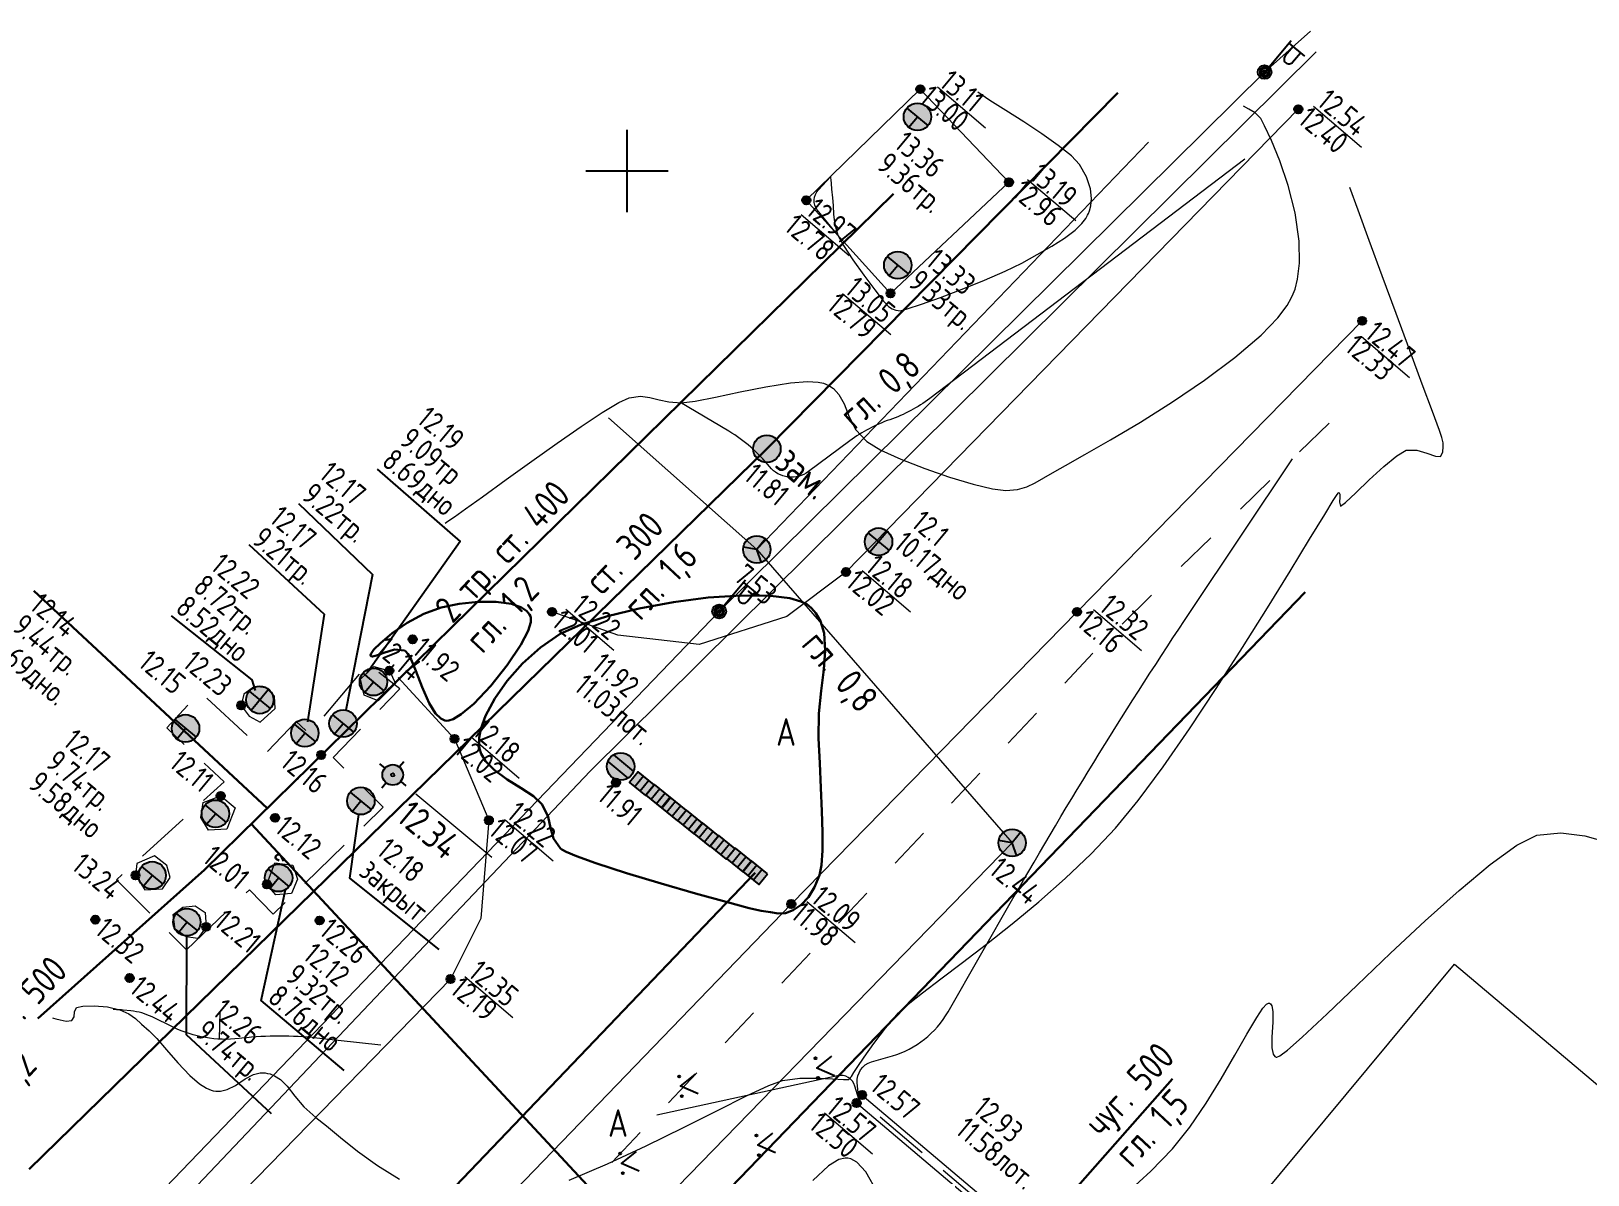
# Model space of a CAD drawing. Header units: metres. Extents: x -149473 to 83396, y -14167 to 104709.
# Drawn here: x -4741.9 to -4713.57, y 42800.46 to 42821.27 of the extents above; entities that cross this region are included whole.
import ezdxf

# ---------------------------------------------------------------- set-up
doc = ezdxf.new("R2010")
doc.units = ezdxf.units.M
doc.linetypes.add('g5_01_5x1_5', pattern=[1.5, 0.75, -0.75])
doc.linetypes.add('g5_02x1', pattern=[1.5, 1, -0.5])
for name, color, linetype, transparency in [('01_Геодезические пункты', 7, 'Continuous', 0.6), ('02_Сетка', 7, 'Continuous', 0.6), ('03_Здания и строения', 7, 'Continuous', 0.6), ('06_Инженерно-технические сооружения', 7, 'Continuous', 0.6), ('07_Объекты электропередачи', 7, 'Continuous', 0.6), ('10_Границы покрытий и угодий', 7, 'Continuous', 0.6), ('11_Гидрография', 7, 'Continuous', 0.6), ('13_Растительность', 7, 'Continuous', 0.6), ('19_Горизонтали', 7, 'Continuous', 0.6), ('30_Канализация', 7, 'Continuous', 0.6), ('31_Водопровод', 7, 'Continuous', 0.6), ('32_Теплосеть', 7, 'Continuous', 0.6), ('35_Телефон', 7, 'Continuous', 0.6), ('37_Кабель низкого напряжения', 7, 'Continuous', 0.6), ('38_Кабели высокого напряжения', 7, 'Continuous', 0.6), ('44_Крышки колодцев', 7, 'Continuous', 0.6), ('61_Отметки высоты поверхности', 7, 'Continuous', 0.6)]:
    doc.layers.add(name, color=color, linetype=linetype, transparency=transparency)
doc.layers.add('Viewport2ForCustomObjects_0', color=7, linetype='Continuous')
doc.layers.add('Сети_Горизонтали.Вспомогательные', color=1, linetype='Continuous', lineweight=9)
doc.layers.add('Сети_Горизонтали.Основные', color=1, linetype='Continuous', lineweight=30)
doc.styles.add('LIKE11', font='GOST_0.TTF')
doc.styles.add('LIKE17', font='GOST_0.TTF')
doc.styles.add('LIKE32', font='GOST_0.TTF')
doc.styles.add('LIKE36', font='GOST_0.TTF')
doc.styles.add('Line_GUGK', font='GOST_0.TTF')
doc.linetypes.add('g5_119_1', pattern='A,4,-1,[31,GUGK_2005.shx,S=0.1,R=0,X=0,Y=0],0.35,[31,GUGK_2005.shx,S=0.08,R=0,X=0,Y=0],3.3,[31,GUGK_2005.shx,S=0.08,R=180,X=0,Y=0],0.35,[31,GUGK_2005.shx,S=0.1,R=180,X=0,Y=0],-1', length=10)
doc.linetypes.add('g5_119_3', pattern='A,4,-1,[31,GUGK_2005.shx,S=0.1,R=0,X=0,Y=0],4,[31,GUGK_2005.shx,S=0.1,R=180,X=0,Y=0],-1', length=10)
doc.linetypes.add('g5_122_k', pattern='A,1,-1,1.5,-0.4,["К",Line_GUGK,S=1,R=0,X=0,Y=-0.5],-1.5,1.5,-1,4,-1,4,-1,3', length=20.9)
doc.linetypes.add('g5_122_kl', pattern='A,1,-1,1.5,-0.4,["Кл",Line_GUGK,S=1,R=0,X=0,Y=-0.5],-2.4,1.5,-1,4,-1,4,-1,3', length=21.8)
doc.linetypes.add('g5_122_t', pattern='A,1,-1,1.5,-0.4,["Т",Line_GUGK,S=1,R=0,X=0,Y=-0.5],-1.5,1.5,-1,4,-1,4,-1,3', length=20.9)
doc.linetypes.add('g5_122_v', pattern='A,1,-1,1.5,-0.4,["В",Line_GUGK,S=1,R=0,X=0,Y=-0.5],-1.5,1.5,-1,4,-1,4,-1,3', length=20.9)
doc.linetypes.add('g5_133_t', pattern='A,2,[27,GUGK_2005.shx,S=0.4,R=0,X=0,Y=0],2,-1,2,[27,GUGK_2005.shx,S=0.4,R=0,X=0,Y=0],2,-1,2,[27,GUGK_2005.shx,S=0.4,R=0,X=0,Y=0],2,-0.1,["V",Line_GUGK,S=1,R=0,X=0,Y=-0.5],-1', length=15.1)

# ---------------------------------------------------------------- blocks, each defined once
blk = doc.blocks.new('g5_416')
at = {"color": 0}
blk.add_lwpolyline([(0.362, 0.6), (0, 0), (-0.362, 0.6)], dxfattribs=at)
for centre in [(-0.362, 0), (0.362, 0)]:
    blk.add_circle(centre, 0.0375, dxfattribs=at)
blk = doc.blocks.new('g5_005_1')
h = blk.add_hatch(color=255)
edge = h.paths.add_edge_path()
edge.add_arc((0, 0), 0.338, 0, 360)
edge = h.paths.add_edge_path(flags=16)
edge.add_arc((0, 0), 0.1, 0, 360)
at = {"color": 0}
for p, q in [((0, 0.625), (0, 0.375)), ((-0.625, 0), (-0.375, 0)), ((0.375, 0), (0.625, 0)), ((0, -0.375), (0, -0.625))]:
    blk.add_line(p, q, dxfattribs=at)
for radius in [0.375, 0.0625]:
    blk.add_circle((0, 0), radius, dxfattribs=at)
blk = doc.blocks.new('g5_330')
blk.add_hatch(color=0).paths.add_polyline_path([(0.15, 0, 1), (-0.15, 0, 1)])
at = {"color": 0}
blk.add_circle((0, 0), 0.15, dxfattribs=at)
blk = doc.blocks.new('g5_110_1c')
h = blk.add_hatch(color=255)
edge = h.paths.add_edge_path()
edge.add_arc((0, 0), 0.212, 0, 360)
edge = h.paths.add_edge_path(flags=16)
edge.add_arc((0, 0), 0.0975, 0, 360)
h = blk.add_hatch(color=0)
edge = h.paths.add_edge_path()
edge.add_arc((0, 0), 0.06, 0, 360)
at = {"color": 0}
for p, q in [((0, 0.25), (0, 1.5)), ((0, 1.375), (0.75, 1.375))]:
    blk.add_line(p, q, dxfattribs=at)
blk.add_lwpolyline([(0.2, 1.375), (0.2, 0.932, 1.040016), (0.55, 0.932), (0.55, 1.375)], format="xyb", dxfattribs=at)
for radius in [0.25, 0.06]:
    blk.add_circle((0, 0), radius, dxfattribs=at)
blk = doc.blocks.new('g5_118')
h = blk.add_hatch(color=255)
edge = h.paths.add_edge_path()
edge.add_arc((0, 0), 0.463, 0, 360)
at = {"color": 0}
blk.add_circle((0, 0), 0.5, dxfattribs=at)
blk = doc.blocks.new('g5_117sv')
h = blk.add_hatch(color=255)
h.paths.add_polyline_path([(-0.038, 0.461, 0.390634), (-0.463, 0, 0.11106), (-0.418, -0.198), (-0.038, 0.022)])
h.paths.add_polyline_path([(0.037, 0.022), (0.418, -0.198, 0.11106), (0.463, 0, 0.390634), (0.037, 0.461)])
h.paths.add_polyline_path([(-0.38, -0.263, 0.524447), (0.38, -0.263), (0, -0.043)])
at = {"color": 0}
for points in [[(0, 0.5), (0, 0)], [(0, 0), (-0.433, -0.25)], [(0.433, -0.25), (0, 0)]]:
    blk.add_lwpolyline(points, dxfattribs=at)
blk.add_circle((0, 0), 0.5, dxfattribs=at)
blk = doc.blocks.new('g5_117kl')
h = blk.add_hatch(color=255)
h.paths.add_polyline_path([(0.418, 0.198, 0.633652), (-0.418, 0.198)])
h.paths.add_polyline_path([(-0.446, 0.122, 0.067116), (-0.463, 0, 0.067116), (-0.446, -0.122), (0.446, -0.122, 0.067116), (0.463, 0, 0.067116), (0.446, 0.122)])
h.paths.add_polyline_path([(-0.418, -0.198, 0.633652), (0.418, -0.198)])
at = {"color": 0}
for p, q in [((-0.474, 0.16), (0.474, 0.16)), ((-0.474, -0.16), (0.474, -0.16))]:
    blk.add_line(p, q, dxfattribs=at)
blk.add_circle((0, 0), 0.5, dxfattribs=at)
blk = doc.blocks.new('g5_128a')
h = blk.add_hatch(color=255)
h.paths.add_polyline_path([(-0.1625, 0.2125), (-0.3375, 0.2125), (-0.3375, -0.2125), (-0.1625, -0.2125)])
h.paths.add_polyline_path([(0.0875, 0.2125), (-0.0875, 0.2125), (-0.0875, -0.2125), (0.0875, -0.2125)])
h.paths.add_polyline_path([(0.3375, 0.2125), (0.1625, 0.2125), (0.1625, -0.2125), (0.3375, -0.2125)])
at = {"color": 0}
blk.add_lwpolyline([(-0.375, -0.25), (0.375, -0.25), (0.375, 0.25), (-0.375, 0.25)], close=True, dxfattribs=at)
for points in [[(-0.125, -0.25), (-0.125, 0.25)], [(0.125, -0.25), (0.125, 0.25)]]:
    blk.add_lwpolyline(points, dxfattribs=at)
blk = doc.blocks.new('g5_117t')
h = blk.add_hatch(color=255)
h.paths.add_polyline_path([(-0.038, -0.038), (-0.461, -0.038, 0.367426), (-0.038, -0.461)])
h.paths.add_polyline_path([(0.037, -0.461, 0.367426), (0.461, -0.038), (0.037, -0.038)])
h.paths.add_polyline_path([(0.461, 0.037, 0.921954), (-0.461, 0.037)])
at = {"color": 0}
for points in [[(-0.5, 0), (0.5, 0)], [(0, -0.5), (0, 0)]]:
    blk.add_lwpolyline(points, dxfattribs=at)
blk.add_circle((0, 0), 0.5, dxfattribs=at)
blk = doc.blocks.new('g5_117kb')
h = blk.add_hatch(color=255)
h.paths.add_polyline_path([(0.037, 0.037), (0.461, 0.037, 0.367426), (0.037, 0.461)])
h.paths.add_polyline_path([(-0.038, 0.461, 0.367426), (-0.461, 0.037), (-0.038, 0.037)])
h.paths.add_polyline_path([(-0.038, -0.038), (-0.461, -0.038, 0.367426), (-0.038, -0.461)])
h.paths.add_polyline_path([(0.037, -0.461, 0.367426), (0.461, -0.038), (0.037, -0.038)])
at = {"color": 0}
for points in [[(-0.5, 0), (0.5, 0)], [(0, 0.5), (0, -0.5)]]:
    blk.add_lwpolyline(points, dxfattribs=at)
blk.add_circle((0, 0), 0.5, dxfattribs=at)
blk = doc.blocks.new('g_scratch')
at = {"color": 0, "linetype": 'ByBlock', "lineweight": 15}
blk.add_line((0, 0), (1, 0), dxfattribs=at)
blk = doc.blocks.new('g5_012')
at = {"color": 92}
for points in [[(0, -1.5), (0, 1.5)], [(-1.5, 0), (1.5, 0)]]:
    blk.add_lwpolyline(points, dxfattribs=at)
blk = doc.blocks.new('CustomObjectsInViewport2_0')
at = {"layer": 'Сети_Горизонтали.Вспомогательные', "color": 42, "flags": 128}
for points, elevation in [([(2649.431, 2006.053), (2649.434, 2006.018), (2649.442, 2005.94), (2649.454, 2005.806), (2649.475, 2005.596), (2649.511, 2005.282), (2649.528, 2005.003), (2649.542, 2004.68), (2649.589, 2004.318), (2649.706, 2003.921), (2649.907, 2003.546), (2650.244, 2003.032), (2650.646, 2002.466), (2651.043, 2001.936), (2651.364, 2001.53), (2651.54, 2001.335), (2651.682, 2001.241), (2651.817, 2001.192), (2651.984, 2001.179), (2652.228, 2001.242), (2652.74, 2001.411), (2653.434, 2001.659), (2654.23, 2001.959), (2655.043, 2002.285), (2655.791, 2002.612), (2656.392, 2002.911), (2656.958, 2003.225), (2657.483, 2003.525), (2657.948, 2003.818), (2658.337, 2004.11), (2658.582, 2004.347), (2658.722, 2004.53), (2658.791, 2004.654), (2658.819, 2004.717), (2658.853, 2004.812), (2658.903, 2004.996), (2658.933, 2005.264), (2658.898, 2005.611), (2658.745, 2006.045), (2658.489, 2006.5), (2658.201, 2006.813), (2657.724, 2007.194), (2657.124, 2007.615), (2656.465, 2008.047), (2655.813, 2008.463), (2655.234, 2008.833), (2654.791, 2009.129)], 13), ([(2635.41, 1993.447), (2635.513, 1993.518), (2635.745, 1993.679), (2636.147, 1993.964), (2636.767, 1994.408), (2637.637, 1995.036), (2638.562, 1995.701), (2639.489, 1996.358), (2640.361, 1996.963), (2641.125, 1997.469), (2641.726, 1997.833), (2642.109, 1998.008), (2642.52, 1998.063), (2642.864, 1998.024), (2643.193, 1997.94), (2643.554, 1997.857), (2643.999, 1997.825), (2644.507, 1997.888), (2645.252, 1998.035), (2646.141, 1998.224), (2647.08, 1998.409), (2647.976, 1998.548), (2648.599, 1998.596), (2648.981, 1998.58), (2649.183, 1998.54), (2649.266, 1998.51), (2649.368, 1998.46), (2649.542, 1998.342), (2649.741, 1998.129), (2649.927, 1997.791), (2650.113, 1997.321), (2650.352, 1996.845), (2650.754, 1996.413), (2651.267, 1996.107), (2651.999, 1995.77), (2652.862, 1995.432), (2653.766, 1995.12), (2654.62, 1994.864), (2655.334, 1994.691), (2655.819, 1994.631), (2656.237, 1994.67), (2656.575, 1994.766), (2656.88, 1994.911), (2657.203, 1995.101), (2657.593, 1995.329), (2657.991, 1995.547), (2658.692, 1995.939), (2659.623, 1996.474), (2660.709, 1997.124), (2661.875, 1997.859), (2663.045, 1998.651), (2664.145, 1999.469), (2665.1, 2000.284), (2665.709, 2000.915), (2666.051, 2001.366), (2666.215, 2001.653), (2666.275, 2001.791), (2666.337, 2001.964), (2666.431, 2002.327), (2666.504, 2002.902), (2666.492, 2003.709), (2666.34, 2004.737), (2666.085, 2005.731), (2665.78, 2006.631), (2665.479, 2007.377), (2665.233, 2007.909), (2665.096, 2008.167), (2664.888, 2008.381), (2664.653, 2008.515), (2664.465, 2008.616)], 12.5), ([(2621.126, 1975.438), (2621.16, 1975.431), (2621.245, 1975.411), (2621.399, 1975.368), (2621.617, 1975.321), (2621.831, 1975.341), (2621.907, 1975.481), (2621.921, 1975.667), (2621.998, 1975.814), (2622.232, 1975.87), (2622.642, 1975.882), (2623.124, 1975.841), (2623.572, 1975.737), (2623.9, 1975.591), (2624.138, 1975.422), (2624.361, 1975.218), (2624.644, 1974.968), (2624.919, 1974.689), (2625.275, 1974.276), (2625.685, 1973.803), (2626.122, 1973.347), (2626.473, 1973.045), (2626.728, 1972.88), (2626.891, 1972.809), (2626.97, 1972.787), (2627.061, 1972.771), (2627.235, 1972.77), (2627.477, 1972.829), (2627.777, 1972.984), (2628.139, 1973.222), (2628.439, 1973.378), (2628.682, 1973.438), (2628.857, 1973.437), (2628.949, 1973.422), (2629.039, 1973.399), (2629.203, 1973.334), (2629.416, 1973.198), (2629.658, 1972.959), (2629.942, 1972.596), (2630.269, 1972.201), (2630.705, 1971.818), (2631.092, 1971.514), (2631.603, 1971.091), (2632.226, 1970.594), (2632.947, 1970.071), (2633.752, 1969.57)], 12.5), ([(2639.929, 1969.535), (2641.317, 1970.127), (2642.724, 1970.783), (2644.081, 1971.449), (2645.323, 1972.073), (2646.382, 1972.602), (2647.19, 1972.983), (2647.682, 1973.164), (2648.321, 1973.243), (2648.95, 1973.252), (2649.503, 1973.225), (2649.908, 1973.197), (2650.099, 1973.201), (2650.2, 1973.306), (2650.282, 1973.449), (2650.402, 1973.63), (2650.653, 1974.006), (2651.007, 1974.509), (2651.437, 1975.07), (2651.914, 1975.621), (2652.259, 1975.936), (2652.779, 1976.351), (2653.447, 1976.859), (2654.233, 1977.452), (2655.108, 1978.121), (2656.043, 1978.86), (2657.009, 1979.66), (2657.977, 1980.513), (2658.917, 1981.413), (2659.802, 1982.351), (2660.626, 1983.352), (2661.534, 1984.578), (2662.493, 1985.96), (2663.469, 1987.431), (2664.429, 1988.923), (2665.337, 1990.37), (2666.161, 1991.704), (2666.866, 1992.858), (2667.419, 1993.764), (2667.729, 1994.265), (2667.872, 1994.487), (2667.922, 1994.554), (2667.932, 1994.562), (2667.947, 1994.553), (2667.963, 1994.506), (2667.963, 1994.39), (2667.953, 1994.208), (2667.993, 1994.067), (2668.171, 1994.195), (2668.548, 1994.547), (2669.04, 1995.019), (2669.566, 1995.505), (2670.04, 1995.9), (2670.381, 1996.099), (2670.765, 1996.105), (2671.139, 1995.998), (2671.447, 1995.884), (2671.629, 1995.867), (2671.712, 1996.027), (2671.728, 1996.238), (2671.723, 1996.37), (2671.709, 1996.466), (2671.685, 1996.561), (2671.59, 1996.822), (2671.339, 1997.505), (2670.968, 1998.51), (2670.516, 1999.735), (2670.019, 2001.082), (2669.515, 2002.448), (2669.04, 2003.734), (2668.632, 2004.839), (2668.328, 2005.663)], 12.5), ([(2660.245, 1969.081), (2661.091, 1969.859), (2661.877, 1970.678), (2662.507, 1971.464), (2663.102, 1972.333), (2663.653, 1973.225), (2664.15, 1974.083), (2664.583, 1974.845), (2664.943, 1975.454), (2665.171, 1975.791), (2665.305, 1975.936), (2665.375, 1975.974), (2665.403, 1975.975), (2665.442, 1975.957), (2665.498, 1975.879), (2665.535, 1975.674), (2665.529, 1975.29), (2665.493, 1974.742), (2665.494, 1974.346), (2665.541, 1974.125), (2665.605, 1974.033), (2665.649, 1974.007), (2665.681, 1974.007), (2665.791, 1974.061), (2666.063, 1974.265), (2666.602, 1974.737), (2667.506, 1975.585), (2668.6, 1976.633), (2669.812, 1977.792), (2671.071, 1978.971), (2672.305, 1980.08), (2673.442, 1981.029), (2674.412, 1981.727), (2675.142, 1982.085), (2676.005, 1982.179), (2676.889, 1982.067), (2677.75, 1981.828)], 13), ([(2651.138, 1969.086), (2650.714, 1969.838), (2650.392, 1970.191), (2650.176, 1970.314), (2650.067, 1970.338), (2649.964, 1970.339), (2649.739, 1970.282), (2649.36, 1970.057), (2648.785, 1969.521)], 12.5)]:
    blk.add_lwpolyline(points, dxfattribs=dict(at, elevation=elevation))
at = {"layer": 'Сети_Горизонтали.Основные', "color": 40, "elevation": 12, "flags": 128}
for points in [[(2639.61, 1981.611), (2639.659, 1981.573), (2639.818, 1981.485), (2640.192, 1981.325), (2640.898, 1981.068), (2642.015, 1980.706), (2643.267, 1980.327), (2644.518, 1979.967), (2645.633, 1979.66), (2646.478, 1979.44), (2646.915, 1979.341), (2647.251, 1979.283), (2647.53, 1979.244), (2647.792, 1979.257), (2648.077, 1979.359), (2648.371, 1979.557), (2648.633, 1979.838), (2648.857, 1980.198), (2649.038, 1980.638), (2649.107, 1981.004), (2649.138, 1981.532), (2649.138, 1982.195), (2649.117, 1982.965), (2649.082, 1983.812), (2649.04, 1984.708), (2649, 1985.624), (2649.014, 1986.514), (2649.093, 1987.347), (2649.186, 1988.117), (2649.241, 1988.817), (2649.204, 1989.441), (2649.075, 1989.881), (2648.902, 1990.175), (2648.744, 1990.352), (2648.651, 1990.435), (2648.567, 1990.496), (2648.358, 1990.6), (2647.949, 1990.718), (2647.251, 1990.807), (2646.189, 1990.819), (2644.988, 1990.737), (2643.725, 1990.573), (2642.477, 1990.344), (2641.323, 1990.065), (2640.338, 1989.749), (2639.601, 1989.412), (2638.877, 1988.918), (2638.228, 1988.34), (2637.668, 1987.71), (2637.214, 1987.063), (2636.882, 1986.431), (2636.715, 1985.96), (2636.653, 1985.638), (2636.643, 1985.443), (2636.649, 1985.351), (2636.664, 1985.249), (2636.725, 1985.056), (2636.884, 1984.789), (2637.192, 1984.471), (2637.671, 1984.122), (2638.178, 1983.807), (2638.629, 1983.509), (2638.941, 1983.208), (2639.154, 1982.764), (2639.243, 1982.354), (2639.348, 1981.971), (2639.61, 1981.611)], [(2633.93, 1988.814), (2633.972, 1988.788), (2634.054, 1988.696), (2634.178, 1988.478), (2634.347, 1988.076), (2634.573, 1987.481), (2634.828, 1986.899), (2635.061, 1986.523), (2635.256, 1986.335), (2635.397, 1986.269), (2635.471, 1986.257), (2635.54, 1986.261), (2635.702, 1986.312), (2635.995, 1986.489), (2636.452, 1986.876), (2637.072, 1987.529), (2637.668, 1988.276), (2638.161, 1989.014), (2638.426, 1989.531), (2638.523, 1989.842), (2638.528, 1990), (2638.511, 1990.062), (2638.479, 1990.125), (2638.388, 1990.237), (2638.189, 1990.375), (2637.828, 1990.504), (2637.258, 1990.583), (2636.607, 1990.582), (2635.926, 1990.509), (2635.268, 1990.375), (2634.637, 1990.146), (2634.028, 1989.817), (2633.487, 1989.444), (2633.055, 1989.084), (2632.819, 1988.843), (2632.72, 1988.708), (2632.697, 1988.647), (2632.699, 1988.626), (2632.714, 1988.605), (2632.771, 1988.593), (2632.916, 1988.628), (2633.184, 1988.729), (2633.572, 1988.843), (2633.93, 1988.814)]]:
    blk.add_lwpolyline(points, close=True, dxfattribs=at)

msp = doc.modelspace()

# ---------------------------------------------------------------- linework, layer by layer
at = {"flags": 128}
for points in [[(-4735.603, 42813.299), (-4734.091, 42811.981), (-4735.784, 42809.59)], [(-4737.034, 42812.675), (-4735.686, 42811.378), (-4736.175, 42808.915)], [(-4737.935, 42811.928), (-4736.569, 42810.661), (-4736.869, 42808.698)], [(-4739.351, 42810.627), (-4737.886, 42809.461), (-4737.822, 42809.271)], [(-4734.477, 42804.559), (-4736.102, 42805.854), (-4735.934, 42807.013)], [(-4736.203, 42802.357), (-4737.711, 42803.628), (-4737.271, 42805.644)], [(-4737.525, 42801.569), (-4739.069, 42803.007), (-4739.067, 42804.804)]]:
    msp.add_lwpolyline(points, dxfattribs=at)
at = {"layer": '01_Геодезические пункты', "color": 7, "lineweight": 20, "flags": 128}
msp.add_lwpolyline([(-4733.515, 42806.233), (-4734.9, 42807.386)], dxfattribs=at)
at = {"layer": '03_Здания и строения', "color": 7, "linetype": 'Continuous', "lineweight": 20, "flags": 128}
msp.add_lwpolyline([(-4706.624, 42788.876), (-4719.552, 42800.014), (-4715.998, 42804.288), (-4702.94, 42793.268), (-4704.788, 42791.017)], dxfattribs=at)
at = {"layer": '06_Инженерно-технические сооружения', "color": 7, "linetype": 'Continuous', "lineweight": 20, "flags": 128}
for points in [[(-4726.263, 42816.496), (-4727.795, 42818.191), (-4725.72, 42820.212), (-4724.108, 42818.519), (-4726.263, 42816.496)], [(-4735.586, 42809.081), (-4735.84, 42809.184), (-4735.905, 42809.474), (-4735.663, 42809.706), (-4735.38, 42809.63), (-4735.267, 42809.4), (-4735.586, 42809.081)], [(-4737.73, 42808.691), (-4737.46, 42808.944), (-4737.471, 42809.164), (-4737.622, 42809.32), (-4737.834, 42809.341), (-4738.031, 42809.206), (-4738.077, 42808.998), (-4737.93, 42808.803), (-4737.73, 42808.691)], [(-4738.45, 42807.352), (-4738.188, 42807.133), (-4738.34, 42806.746), (-4738.672, 42806.73), (-4738.809, 42806.958), (-4738.769, 42807.23), (-4738.45, 42807.352)], [(-4739.368, 42805.867), (-4739.432, 42806.087), (-4739.652, 42806.259), (-4739.974, 42806.119), (-4740, 42805.907), (-4739.831, 42805.643), (-4739.507, 42805.659), (-4739.368, 42805.867)], [(-4737.463, 42806.134), (-4737.139, 42806.089), (-4737.051, 42805.836), (-4737.16, 42805.573), (-4737.448, 42805.55), (-4737.609, 42805.742), (-4737.463, 42806.134)], [(-4739.315, 42805.196), (-4739.136, 42805.328), (-4738.916, 42805.352), (-4738.734, 42805.232), (-4738.714, 42804.97), (-4738.865, 42804.758), (-4739.077, 42804.787), (-4739.28, 42804.926), (-4739.315, 42805.196)], [(-4720.025, 42795.936), (-4720.055, 42795.951), (-4720.447, 42796.312), (-4726.88, 42801.762), (-4726.838, 42801.832), (-4726.778, 42801.909), (-4720.337, 42796.46), (-4719.932, 42796.085)]]:
    msp.add_lwpolyline(points, dxfattribs=at)
at = {"layer": '10_Границы покрытий и угодий', "color": 7, "linetype": 'Continuous', "lineweight": 20, "flags": 128}
for points in [[(-4718.842, 42819.847), (-4727.073, 42811.426), (-4728.148, 42810.618), (-4729.745, 42810.108), (-4731.224, 42810.278), (-4732.421, 42810.701)], [(-4719.947, 42796.029), (-4720.025, 42795.936), (-4721.216, 42794.447), (-4717.337, 42791.34), (-4716.526, 42790.317), (-4716.169, 42788.711), (-4716.449, 42787.232), (-4717.155, 42786.013), (-4717.941, 42785.203), (-4719.303, 42784.626), (-4721.187, 42784.795), (-4722.652, 42785.451), (-4733.491, 42794.617), (-4734.24, 42795.876), (-4734.446, 42797.452), (-4734.324, 42798.693), (-4733.749, 42799.496), (-4728.069, 42805.383), (-4722.869, 42810.701), (-4717.68, 42815.996)], [(-4735.218, 42809.506), (-4734.196, 42808.39), (-4733.57, 42806.909), (-4733.717, 42805.124), (-4734.268, 42804.018), (-4738.488, 42799.684), (-4743.078, 42794.927), (-4746.829, 42791.05)]]:
    msp.add_lwpolyline(points, dxfattribs=at)
at = {"layer": '10_Границы покрытий и угодий', "color": 7, "linetype": 'g5_01_5x1_5', "lineweight": 20, "flags": 128}
msp.add_lwpolyline([(-4734.446, 42797.452), (-4734.392, 42797.453), (-4727.43, 42804.798), (-4722.389, 42810.15), (-4718.217, 42814.198)], dxfattribs=at)
at = {"layer": '11_Гидрография', "color": 92, "linetype": 'g5_02x1', "lineweight": 20, "flags": 128}
msp.add_lwpolyline([(-4719.947, 42796.029), (-4720.429, 42796.41), (-4726.838, 42801.832)], dxfattribs=at)
at = {"layer": '19_Горизонтали', "color": 32, "linetype": 'Continuous', "lineweight": 20, "flags": 128}
for points, elevation in [([(-4719.817, 42818.941), (-4725.548, 42814.585, -0.080155), (-4726.273, 42814.198), (-4726.273, 42814.198, 0.077949), (-4727, 42813.814), (-4727.753, 42813.252, -0.404312), (-4728.463, 42813.343), (-4728.463, 42813.343, 0.08998), (-4729.202, 42813.986), (-4730.094, 42814.517)], 6.25), ([(-4727.218, 42817.553), (-4727.595, 42818.015, -0.192897), (-4727.653, 42818.2), (-4727.653, 42818.2, -0.167477), (-4727.574, 42818.381), (-4727.356, 42818.619)], 6.5), ([(-4726.837, 42801.833), (-4726.866, 42802.131, -0.360394), (-4726.608, 42802.512), (-4726.228, 42802.623, 0.194028), (-4725.216, 42803.421), (-4724.035, 42805.484, -0.017063), (-4720.805, 42810.706), (-4718.951, 42813.485)], 6.25), ([(-4735.537, 42802.818), (-4736.698, 42802.945, 0.055758), (-4738.062, 42802.942), (-4738.114, 42802.936, -0.142811), (-4739.312, 42803.142), (-4739.699, 42803.33, 0.087945), (-4740.083, 42803.44), (-4740.224, 42803.454, 0.021147), (-4740.346, 42803.462), (-4740.407, 42803.463)], 6.25), ([(-4726.839, 42801.831), (-4726.909, 42802.072, 0.393939), (-4727.225, 42802.26), (-4730.515, 42801.543)], 6.25)]:
    msp.add_lwpolyline(points, format="xyb", dxfattribs=dict(at, elevation=elevation))
at = {"layer": '19_Горизонтали', "color": 32, "linetype": 'Continuous', "lineweight": 30, "elevation": 6, "flags": 128}
msp.add_lwpolyline([(-4737.383, 42806.179), (-4737.432, 42806.202, -0.52728), (-4737.442, 42806.262), (-4737.431, 42806.272, -0.504859), (-4737.352, 42806.258), (-4737.304, 42806.163)], format="xyb", dxfattribs=at)
at = {"layer": '30_Канализация', "color": 42, "linetype": 'g5_122_kl', "lineweight": 30, "flags": 128}
msp.add_lwpolyline([(-4745.349, 42788.572), (-4728.725, 42805.954)], dxfattribs=at)
at = {"layer": '30_Канализация', "color": 12, "linetype": 'g5_122_k', "lineweight": 30, "flags": 128}
msp.add_lwpolyline([(-4728.859, 42789.502), (-4722.992, 42800.095), (-4721.131, 42802.204)], dxfattribs=at)
at = {"layer": '31_Водопровод', "color": 94, "linetype": 'g5_122_v', "lineweight": 30, "flags": 128}
for points in [[(-4741.933, 42800.56), (-4728.511, 42813.667), (-4722.127, 42820.147)], [(-4740.619, 42788.355), (-4718.716, 42811.057)]]:
    msp.add_lwpolyline(points, dxfattribs=at)
at = {"layer": '32_Теплосеть', "color": 5, "linetype": 'g5_122_t', "lineweight": 30, "flags": 128}
for points in [[(-4741.776, 42803.303), (-4738.744, 42806.009), (-4726.205, 42818.308)], [(-4741.85, 42811.081), (-4737.603, 42807.128)], [(-4737.895, 42806.841), (-4727.669, 42795.845)]]:
    msp.add_lwpolyline(points, dxfattribs=at)
at = {"layer": '32_Теплосеть', "color": 7, "linetype": 'g5_02x1', "lineweight": 20, "flags": 128}
msp.add_lwpolyline([(-4739.07, 42804.548), (-4737.926, 42805.643), (-4737.493, 42805.202), (-4735.491, 42807.146), (-4736.406, 42808.053), (-4735.193, 42809.3), (-4735.772, 42809.755), (-4736.838, 42808.482), (-4737.076, 42808.707), (-4737.627, 42808.135), (-4738.823, 42809.243), (-4739.432, 42808.588), (-4738.388, 42807.607), (-4740.346, 42805.824), (-4739.07, 42804.548)], dxfattribs=at)
at = {"layer": '35_Телефон', "color": 6, "linetype": 'g5_133_t', "lineweight": 20, "flags": 128}
for points in [[(-4731.396, 42814.232), (-4728.694, 42811.835), (-4721.571, 42819.248)], [(-4728.694, 42811.835), (-4724.048, 42806.498), (-4743.413, 42786.599)]]:
    msp.add_lwpolyline(points, dxfattribs=at)
at = {"layer": '37_Кабель низкого напряжения', "color": 1, "linetype": 'g5_119_3', "lineweight": 20, "flags": 128}
msp.add_lwpolyline([(-4747.136, 42792.442), (-4741.413, 42798.189), (-4729.38, 42810.708), (-4719.455, 42820.523), (-4718.622, 42821.268)], dxfattribs=at)
at = {"layer": '38_Кабели высокого напряжения', "color": 1, "linetype": 'g5_119_1', "lineweight": 20, "flags": 128}
msp.add_lwpolyline([(-4746.692, 42792.03), (-4731.725, 42807.804), (-4718.519, 42820.89)], dxfattribs=at)
at = {"layer": '61_Отметки высоты поверхности', "color": 7, "linetype": 'Continuous', "lineweight": 5, "flags": 128}
for points in [[(-4725.408, 42820.257), (-4724.534, 42819.509)], [(-4718.566, 42819.905), (-4717.692, 42819.158)], [(-4723.767, 42818.571), (-4722.893, 42817.823)], [(-4727.89, 42817.934), (-4727.016, 42817.186)], [(-4727.133, 42816.496), (-4726.258, 42815.749)], [(-4717.695, 42815.711), (-4716.82, 42814.963)], [(-4726.776, 42811.451), (-4725.901, 42810.704)], [(-4732.17, 42810.751), (-4731.295, 42810.003)], [(-4722.571, 42810.746), (-4721.696, 42809.998)], [(-4733.895, 42808.424), (-4733.02, 42807.677)], [(-4733.274, 42806.919), (-4732.399, 42806.171)], [(-4727.783, 42805.43), (-4726.908, 42804.682)], [(-4734.007, 42804.066), (-4733.133, 42803.318)], [(-4727.464, 42801.587), (-4726.59, 42800.839)]]:
    msp.add_lwpolyline(points, dxfattribs=at)

# ---------------------------------------------------------------- block references
at = {"layer": '01_Геодезические пункты', "color": 7, "linetype": 'Continuous', "lineweight": 20, "xscale": 0.5, "yscale": 0.5, "zscale": 0.5, "rotation": 320.2248951599636}
msp.add_blockref('g5_005_1', (-4735.319, 42807.734, 6.168), dxfattribs=at)
at = {"layer": '02_Сетка', "color": 92, "linetype": 'Continuous', "lineweight": 15, "ltscale": 0.5, "xscale": 0.5, "yscale": 0.5, "zscale": 0.5}
msp.add_blockref('g5_012', (-4731.056, 42818.725), dxfattribs=at)
at = {"layer": '06_Инженерно-технические сооружения', "color": 7, "linetype": 'Continuous', "lineweight": 20, "xscale": 0.4999999999999999, "yscale": 0.4999999999999999, "zscale": 0.4999999999999999}
for p, rotation in [((-4730.786, 42807.576, 5.901), 140.8830193255742), ((-4730.492, 42807.343, 5.91), 140.8830194444444), ((-4730.203, 42807.111, 5.91), 140.8830194444444), ((-4729.909, 42806.879, 5.914), 140.8830194444444), ((-4729.614, 42806.646, 5.917), 140.8830194444444), ((-4729.318, 42806.416, 5.925), 140.8830194444444), ((-4729.017, 42806.185, 5.925), 140.8830194444444), ((-4728.725, 42805.954, 5.939), 140.8830194444444)]:
    msp.add_blockref('g5_128a', p, dxfattribs=dict(at, rotation=rotation))
at = {"layer": '07_Объекты электропередачи', "color": 7, "linetype": 'Continuous', "lineweight": 20, "xscale": 0.5, "yscale": 0.5, "zscale": 0.5, "rotation": 320.1837874390728}
for p in [(-4719.455, 42820.523, 6.356), (-4729.38, 42810.708, 6.156)]:
    msp.add_blockref('g5_110_1c', p, dxfattribs=at)
at = {"layer": '13_Растительность', "color": 92, "linetype": 'Continuous', "lineweight": 20, "ltscale": 0.5, "xscale": 0.4999999999999999, "yscale": 0.4999999999999999, "zscale": 0.4999999999999999, "rotation": 277.5631784342272}
for p in [(-4727.605, 42802.398), (-4730.083, 42802.068), (-4728.679, 42800.994), (-4731.158, 42800.665)]:
    msp.add_blockref('g5_416', p, dxfattribs=at)
at = {"layer": '19_Горизонтали', "color": 32, "linetype": 'Continuous', "lineweight": -3, "xscale": 0.5, "yscale": 0.5, "zscale": 0.5, "rotation": 88.38764072824827}
msp.add_blockref('g_scratch', (-4738.473, 42802.925, 6.25), dxfattribs=at)
at = {"layer": '44_Крышки колодцев', "color": 7, "linetype": 'Continuous', "lineweight": 20, "xscale": 0.5, "yscale": 0.5, "zscale": 0.5}
for name, p, rotation in [('g5_117t', (-4725.772, 42819.708, 6.681), 320.1837874390728), ('g5_117t', (-4726.13, 42817.009, 6.665), 320.1837874390728), ('g5_118', (-4728.511, 42813.667, 5.905), 320.2248951599636), ('g5_117kb', (-4726.48, 42811.977, 6.05), 320.1837874390728), ('g5_117sv', (-4728.694, 42811.835, 3.766), 320.2248951599636), ('g5_117t', (-4735.671, 42809.426, 6.096), 320.1837874390728), ('g5_117kb', (-4737.737, 42809.098, 6.112), 320.1837874390728), ('g5_117t', (-4739.089, 42808.581, 6.075), 320.2248951599636), ('g5_117t', (-4736.918, 42808.496, 6.084), 320.1837874390728), ('g5_117t', (-4736.223, 42808.669, 6.083), 320.1837874390728), ('g5_117kl', (-4731.172, 42807.887, 5.959), 320.1837874390728), ('g5_117t', (-4735.899, 42807.261, 6.093), 320.1837874390728), ('g5_117t', (-4738.545, 42807.027, 6.071), 320.1837874390728), ('g5_117sv', (-4724.048, 42806.498, 6.219), 320.2248951599636), ('g5_117t', (-4739.696, 42805.906, 6.087), 320.1837874390728), ('g5_117t', (-4737.396, 42805.86, 6.062), 320.1837874390728), ('g5_117t', (-4739.066, 42805.054, 6.128), 320.1837874390728)]:
    msp.add_blockref(name, p, dxfattribs=dict(at, rotation=rotation))
at = {"layer": '61_Отметки высоты поверхности', "color": 7, "linetype": 'Continuous', "lineweight": 20, "xscale": 0.5, "yscale": 0.5, "zscale": 0.5, "rotation": 320.1837874390728}
for p in [(-4725.72, 42820.212, 6.554), (-4718.842, 42819.847, 6.199), (-4724.108, 42818.519, 6.597), (-4727.795, 42818.191, 6.486), (-4726.263, 42816.496, 6.524), (-4717.68, 42815.996, 6.166), (-4727.073, 42811.426, 6.009), (-4732.421, 42810.701, 6.007), (-4722.869, 42810.701, 6.082), (-4734.957, 42810.2, 5.962), (-4735.38, 42809.63, 6.07), (-4738.077, 42808.998, 6.117), (-4734.196, 42808.39, 6.008), (-4736.621, 42808.098, 6.078), (-4731.259, 42807.594, 5.953), (-4738.45, 42807.352, 6.053), (-4737.46, 42806.953, 6.061), (-4733.57, 42806.909, 6.034), (-4740, 42805.907, 6.122), (-4737.609, 42805.742, 6.005), (-4728.069, 42805.383, 5.991), (-4740.732, 42805.1, 6.162), (-4736.65, 42805.085, 6.13), (-4738.714, 42804.97, 6.104), (-4740.106, 42804.037, 6.218), (-4734.268, 42804.018, 6.093), (-4726.778, 42801.909, 6.285), (-4726.88, 42801.762, 6.285)]:
    msp.add_blockref('g5_330', p, dxfattribs=at)
at = {"layer": 'Viewport2ForCustomObjects_0', "xscale": 0.5, "yscale": 0.5, "zscale": 0.5}
msp.add_blockref('CustomObjectsInViewport2_0', (-6052.071, 41815.592), dxfattribs=at)

# ---------------------------------------------------------------- texts
at = {"color": 7, "linetype": 'Continuous', "lineweight": 15, "ltscale": 0.5, "style": 'LIKE11'}
for s, height, rotation, p in [('13.36', 0.4, 320.1838, (-4726.22, 42819.171)), ('9.36тр.', 0.4, 320.1838, (-4726.54, 42818.787)), ('13.33', 0.4, 320.1838, (-4725.648, 42817.036)), ('9.33тр.', 0.4, 320.1838, (-4725.968, 42816.652)), ('12.19', 0.4, 320.1838, (-4734.905, 42814.163)), ('9.09тр', 0.4, 320.1838, (-4735.225, 42813.779)), ('8.69дно', 0.4, 320.1838, (-4735.545, 42813.395)), ('зам.', 0.5, 320.2249, (-4728.392, 42813.352)), ('12.17', 0.4, 320.1838, (-4736.686, 42813.16)), ('11.81', 0.4, 320.2249, (-4728.959, 42813.129)), ('9.22тр.', 0.4, 320.1838, (-4737.006, 42812.776)), ('12.17', 0.4, 320.1838, (-4737.588, 42812.355)), ('12.1', 0.4, 320.1838, (-4725.909, 42812.272)), ('9.21тр.', 0.4, 320.1838, (-4737.908, 42811.971)), ('10.17дно', 0.4, 320.1838, (-4726.229, 42811.888)), ('12.22', 0.4, 320.1838, (-4738.658, 42811.492)), ('8.72тр.', 0.4, 320.1838, (-4738.978, 42811.108)), ('7.53', 0.4, 320.2249, (-4729.141, 42811.297)), ('12.14', 0.4, 320.1838, (-4741.952, 42810.771)), ('8.52дно', 0.4, 320.1838, (-4739.299, 42810.724)), ('9.44тр.', 0.4, 320.1838, (-4742.272, 42810.387)), ('8.69дно.', 0.4, 320.1838, (-4742.678, 42810.005)), ('12.15', 0.4, 320.2249, (-4739.976, 42809.731)), ('11.92', 0.4, 320.1838, (-4731.726, 42809.678)), ('11.03лот.', 0.4, 320.1838, (-4732.046, 42809.294)), ('12.17', 0.4, 320.1838, (-4741.342, 42808.294)), ('9.74тр.', 0.4, 320.1838, (-4741.662, 42807.91)), ('9.58дно', 0.4, 320.1838, (-4741.982, 42807.526)), ('12.18', 0.4, 320.1838, (-4735.638, 42806.311)), ('закрыт', 0.4, 320.1838, (-4735.958, 42805.927)), ('12.44', 0.4, 320.2249, (-4724.496, 42805.96)), ('12.12', 0.4, 320.1838, (-4736.98, 42804.405)), ('9.32тр.', 0.4, 320.1838, (-4737.301, 42804.021)), ('8.76дно', 0.4, 320.1838, (-4737.621, 42803.637)), ('12.26', 0.4, 320.1838, (-4738.622, 42803.386)), ('9.74тр.', 0.4, 320.1838, (-4738.942, 42803.002)), ('12.93', 0.4, 320.1838, (-4724.786, 42801.613)), ('11.58лот.', 0.4, 320.1838, (-4725.106, 42801.229))]:
    msp.add_text(s, height=height, rotation=rotation, dxfattribs=at).set_placement(p)
at = {"layer": '01_Геодезические пункты', "color": 7, "linetype": 'Continuous', "lineweight": 20, "ltscale": 0.5, "style": 'LIKE36'}
msp.add_text('12.34', height=0.5, rotation=320.2249, dxfattribs=at).set_placement((-4735.279, 42806.92))
at = {"layer": '10_Границы покрытий и угодий', "color": 7, "linetype": 'Continuous', "lineweight": 15, "style": 'LIKE11'}
for p in [(-4728.343, 42808.265), (-4731.401, 42801.149)]:
    msp.add_text('А', height=0.5, dxfattribs=at).set_placement(p)
at = {"layer": '30_Канализация', "color": 12, "linetype": 'Continuous', "lineweight": 15, "style": 'LIKE32'}
for s, p in [('чуг. 500', (-4722.42, 42801.115)), ('гл. 1,5', (-4721.876, 42800.565))]:
    msp.add_text(s, height=0.5, rotation=46.9063, dxfattribs=at).set_placement(p)
at = {"layer": '31_Водопровод', "color": 94, "linetype": 'Continuous', "lineweight": 15, "style": 'LIKE32'}
for s, p in [('ст. 300', (-4731.508, 42810.986)), ('гл. 1,6', (-4730.813, 42810.52))]:
    msp.add_text(s, height=0.5, rotation=46.9063, dxfattribs=at).set_placement(p)
at = {"layer": '32_Теплосеть', "color": 5, "linetype": 'Continuous', "lineweight": 15, "style": 'LIKE32'}
for s, p in [('2 тр. ст. 400', (-4734.231, 42810.47)), ('гл. 1,2', (-4733.687, 42809.92)), ('2 тр. ст. 500', (-4743.372, 42801.824)), ('гл. 1,2', (-4742.828, 42801.274))]:
    msp.add_text(s, height=0.5, rotation=46.9063, dxfattribs=at).set_placement(p)
at = {"layer": '35_Телефон', "color": 6, "linetype": 'Continuous', "lineweight": 15, "style": 'LIKE32'}
for rotation, p in [(41.7238, (-4726.916, 42814.001)), (310.1009, (-4727.904, 42810.097))]:
    msp.add_text('гл. 0,8', height=0.5, rotation=rotation, dxfattribs=at).set_placement(p)
at = {"layer": '61_Отметки высоты поверхности', "color": 7, "linetype": 'Continuous', "lineweight": 15, "ltscale": 0.5, "style": 'LIKE17'}
for s, p in [('13.11', (-4725.399, 42820.286)), ('13.00', (-4725.759, 42820.008)), ('12.54', (-4718.528, 42819.937)), ('12.40', (-4718.874, 42819.614)), ('13.19', (-4723.756, 42818.592)), ('12.96', (-4724.08, 42818.288)), ('12.97', (-4727.827, 42817.957)), ('12.78', (-4728.222, 42817.663)), ('13.05', (-4727.119, 42816.526)), ('12.79', (-4727.449, 42816.232)), ('12.47', (-4717.655, 42815.717)), ('12.33', (-4718.021, 42815.472)), ('12.18', (-4726.746, 42811.47)), ('12.02', (-4727.105, 42811.192)), ('12.22', (-4732.091, 42810.75)), ('12.32', (-4722.494, 42810.748)), ('12.01', (-4732.453, 42810.468)), ('12.16', (-4722.901, 42810.468)), ('12.14', (-4735.658, 42809.976)), ('12.23', (-4739.167, 42809.723)), ('11.92', (-4734.989, 42809.966)), ('12.18', (-4733.89, 42808.481)), ('12.02', (-4734.228, 42808.156)), ('12.11', (-4739.412, 42807.903)), ('12.16', (-4737.392, 42807.919)), ('11.91', (-4731.624, 42807.303)), ('12.22', (-4733.272, 42806.974)), ('12.12', (-4737.492, 42806.719)), ('12.07', (-4733.602, 42806.675)), ('13.24', (-4741.188, 42806.037)), ('12.01', (-4738.805, 42806.175)), ('12.09', (-4727.737, 42805.442)), ('12.21', (-4738.595, 42805.013)), ('11.98', (-4728.101, 42805.149)), ('12.32', (-4740.764, 42804.866)), ('12.26', (-4736.682, 42804.852)), ('12.35', (-4733.971, 42804.086)), ('12.44', (-4740.138, 42803.803)), ('12.19', (-4734.301, 42803.784)), ('12.57', (-4726.661, 42802.027)), ('12.57', (-4727.461, 42801.618)), ('12.50', (-4727.775, 42801.326))]:
    msp.add_text(s, height=0.4, rotation=320.1838, dxfattribs=at).set_placement(p)

doc.saveas('drawing.dxf')
